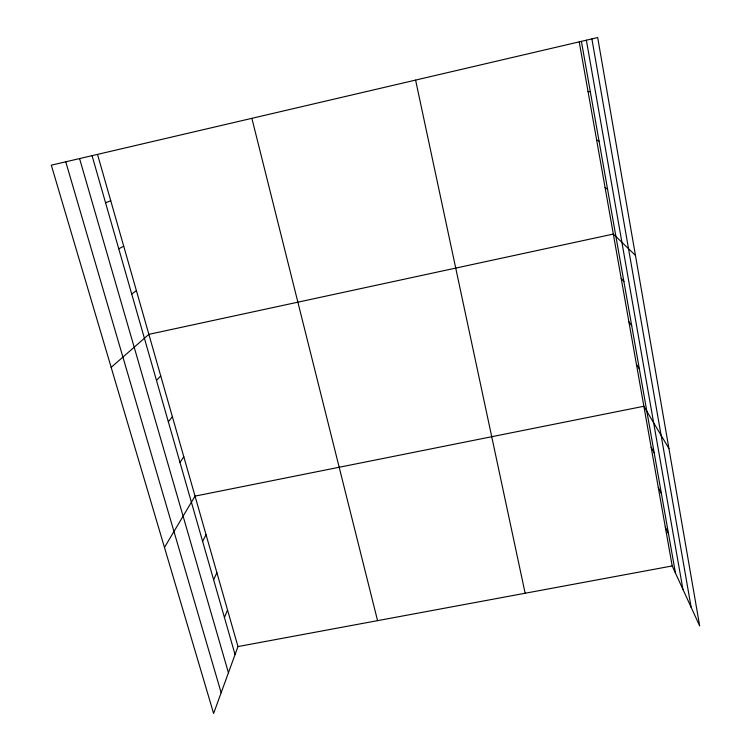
<?xml version="1.0" encoding="UTF-8"?>
<svg xmlns="http://www.w3.org/2000/svg" width="751" height="751" viewBox="0 0 751 751"><rect width="100%" height="100%" fill="white"/><g stroke="black" fill="none" stroke-linecap="round" stroke-linejoin="round"><path stroke-width="1.13" d="M97.536 154.462L237.973 646.564L213.613 713.45L51.312 165.182L597.683 37.55L699.688 625.968L672.201 565.944L579.246 41.943M224.436 617.5L227.525 609.953M213.622 579.772L216.889 572.684M202.61 541.358L206.065 534.74M164.469 547.441L195.044 496.12L643.87 406.263L668.934 448.554M179.977 462.381L183.817 456.786M168.337 421.79L172.383 416.73M156.48 380.428L160.742 375.932M111.167 367.38L148.876 334.355L613.323 234.068L635.44 255.378M131.707 293.998L136.419 290.703M118.761 248.834L123.718 246.187M105.553 202.751L110.754 200.78M237.973 646.564L672.201 565.944M588.033 91.472L590.314 91.763M596.641 139.986L599.035 141.047M605.071 187.506L607.578 189.308M621.19 278.368L623.893 281.55M628.897 321.822L631.694 325.634M636.454 364.442L639.345 368.872M651.155 447.305L654.205 452.881M658.298 487.577L661.424 493.707M665.311 527.118L668.512 533.764M65.759 161.831L221.16 692.741M79.587 158.63L228.435 672.765M92.073 155.729L235.063 654.562M251.895 118.405L377.565 620.645M415.603 80.169L525.146 593.243M586.381 40.244L682.931 589.385M581.415 41.427L675.468 573.088M591.891 38.93L691.145 607.324"/></g></svg>
